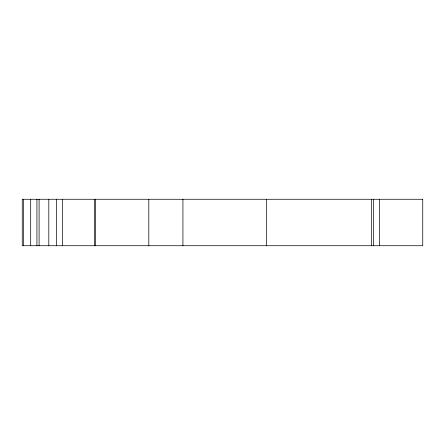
<?xml version="1.0" encoding="UTF-8"?>
<svg xmlns="http://www.w3.org/2000/svg" width="445" height="445" viewBox="0 0 445 445"><rect width="100%" height="100%" fill="white"/><g stroke="black" fill="none" stroke-linecap="round" stroke-linejoin="round"><path stroke-width="0.67" d="M379.346 199.271L379.346 245.729M373.461 199.271L373.461 245.729M371.369 199.271L371.369 245.729M266.677 199.271L266.677 245.729M182.928 199.271L182.928 245.729M148.819 199.271L148.819 245.729M95.464 199.271L95.464 245.729M94.385 199.271L94.385 245.729M62.595 199.271L62.595 245.729M56.515 199.271L56.515 245.729M48.811 199.271L48.811 245.729M39.093 199.271L39.093 245.729M36.924 199.271L36.924 245.729M30.688 199.271L30.688 245.729M23.646 199.271L23.646 245.729M422.75 199.271L22.25 199.271L22.25 245.729L422.75 245.729L422.75 199.271"/></g></svg>
